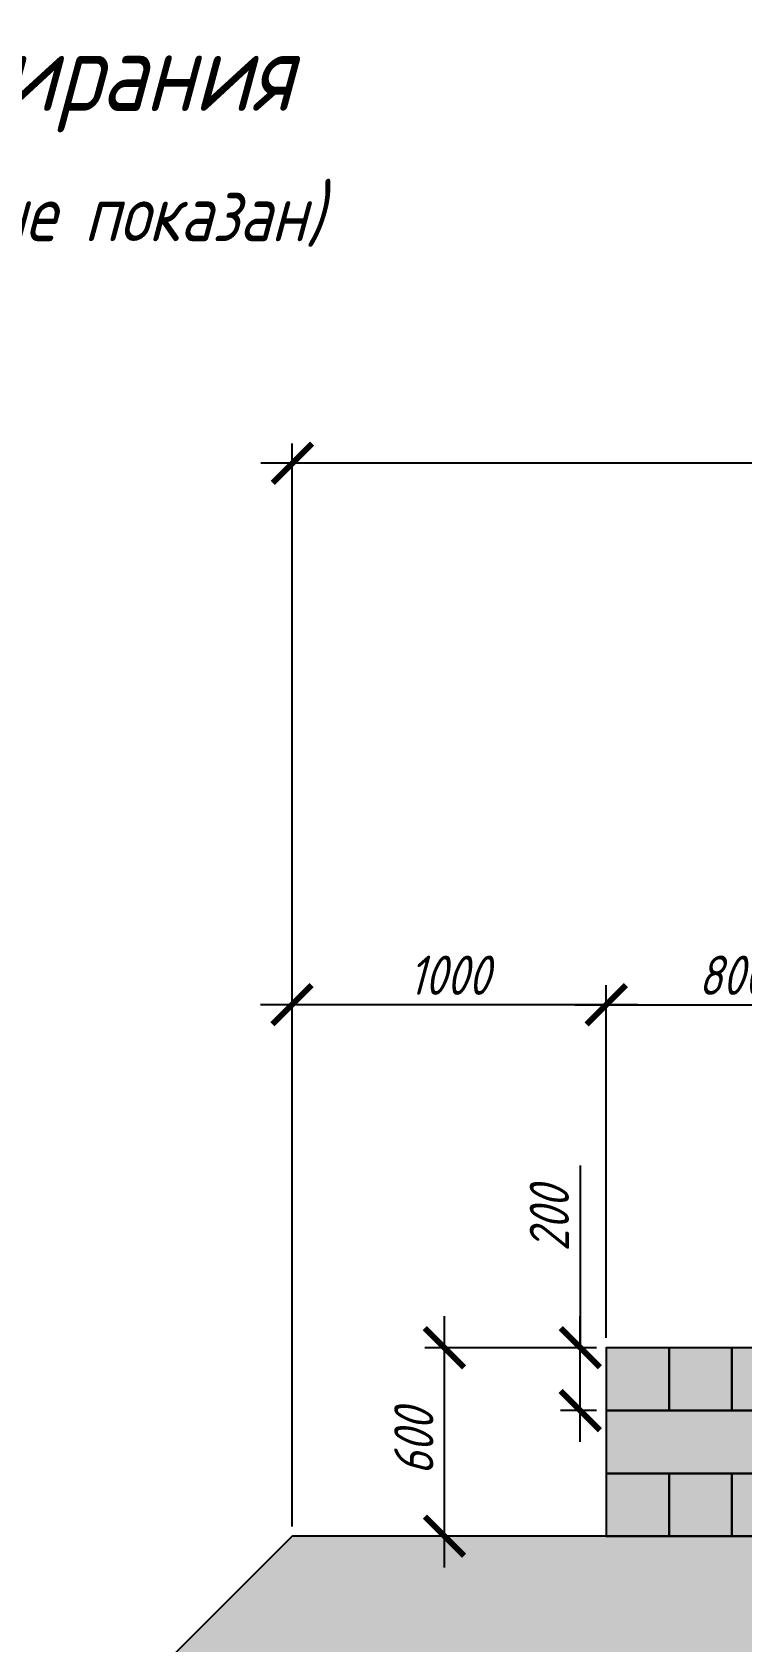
# Model space of a CAD drawing. Extents: x -47970 to 37163, y -191118 to -99096.
# Drawn here: x 28173 to 30432, y -153581 to -148459 of the extents above; entities that cross this region are included whole.
import ezdxf

# ---------------------------------------------------------------- set-up
doc = ezdxf.new("R2010")
doc.units = 0
doc.header["$LTSCALE"] = 45
doc.header["$MEASUREMENT"] = 0
doc.layers.get('0').update_dxf_attribs({"linetype": 'CONTINUOUS'})
doc.layers.get('Defpoints').update_dxf_attribs({"color": 40, "linetype": 'CONTINUOUS'})
for name, color, linetype, lineweight in [('второстепенные', 7, 'CONTINUOUS', 25), ('размеры', 7, 'CONTINUOUS', 15), ('текст', 7, 'CONTINUOUS', 18)]:
    doc.layers.add(name, color=color, linetype=linetype, lineweight=lineweight)
doc.styles.add('ГОСТ 2.304', font='CS_Gost2304.shx')
doc.styles.add('Желдор проект', font='CS_Gost2304.shx', dxfattribs={"oblique": 15})
doc.dimstyles.new('СПДС', dxfattribs={"dimscale": 100, "dimtxt": 2.5, "dimasz": 2.5, "dimexe": 1.25, "dimexo": 0.625, "dimtad": 1, "dimdec": 0, "dimrnd": 0.001, "dimtxsty": 'ГОСТ 2.304', "dimblk": 'ARCHTICK', "dimblk1": 'ARCHTICK', "dimblk2": 'ARCHTICK', "dimcen": 2.5, "dimdle": 2, "dimadec": 0, "dimazin": 2, "dimtfac": 0.75, "dimtdec": 4, "dimtmove": 1, "dimatfit": 3, "dimfxl": 1, "dimtolj": 1, "dimarcsym": 1})

# ---------------------------------------------------------------- blocks, each defined once
blk = doc.blocks.new('опора под атригер 1')
at = {"layer": 'второстепенные', "ltscale": 1000, "true_color": 0xffffff}
h = blk.add_hatch(color=7, dxfattribs=at)
h.dxf.hatch_style = 1
h.paths.add_polyline_path([(767281.8702928658, 220197.3438765835), (765681.8702928658, 220197.3438765835), (765681.8702928658, 219597.3438765835), (767281.8702928658, 219597.3438765835)])
at = {"layer": 'второстепенные', "ltscale": 1000}
for points in [[(765681.8702928658, 219997.3438765835), (765881.8702928658, 219997.3438765835), (765881.8702928658, 220197.3438765835), (765681.8702928658, 220197.3438765835)], [(765881.8702928658, 219997.3438765835), (766081.8702928658, 219997.3438765835), (766081.8702928658, 220197.3438765835), (765881.8702928658, 220197.3438765835)], [(766081.8702928658, 219997.3438765835), (766281.8702928658, 219997.3438765835), (766281.8702928658, 220197.3438765835), (766081.8702928658, 220197.3438765835)], [(766281.8702928658, 219997.3438765835), (766481.8702928658, 219997.3438765835), (766481.8702928658, 220197.3438765835), (766281.8702928658, 220197.3438765835)], [(766481.8702928658, 219997.3438765835), (766681.8702928658, 219997.3438765835), (766681.8702928658, 220197.3438765835), (766481.8702928658, 220197.3438765835)], [(766681.8702928658, 219997.3438765835), (766881.8702928658, 219997.3438765835), (766881.8702928658, 220197.3438765835), (766681.8702928658, 220197.3438765835)], [(766881.8702928658, 219997.3438765835), (767081.8702928658, 219997.3438765835), (767081.8702928658, 220197.3438765835), (766881.8702928658, 220197.3438765835)], [(767081.8702928658, 219997.3438765835), (767281.8702928658, 219997.3438765835), (767281.8702928658, 220197.3438765835), (767081.8702928658, 220197.3438765835)], [(765681.8702928658, 219797.3438765835), (767281.8702928658, 219797.3438765835), (767281.8702928658, 219997.3438765835), (765681.8702928658, 219997.3438765835)], [(765681.8702928658, 219597.3438765835), (765881.8702928658, 219597.3438765835), (765881.8702928658, 219797.3438765835), (765681.8702928658, 219797.3438765835)], [(765881.8702928658, 219597.3438765835), (766081.8702928658, 219597.3438765835), (766081.8702928658, 219797.3438765835), (765881.8702928658, 219797.3438765835)], [(766081.8702928658, 219597.3438765835), (766281.8702928658, 219597.3438765835), (766281.8702928658, 219797.3438765835), (766081.8702928658, 219797.3438765835)], [(766281.8702928658, 219597.3438765835), (766481.8702928658, 219597.3438765835), (766481.8702928658, 219797.3438765835), (766281.8702928658, 219797.3438765835)], [(766481.8702928658, 219597.3438765835), (766681.8702928658, 219597.3438765835), (766681.8702928658, 219797.3438765835), (766481.8702928658, 219797.3438765835)], [(766681.8702928658, 219597.3438765835), (766881.8702928658, 219597.3438765835), (766881.8702928658, 219797.3438765835), (766681.8702928658, 219797.3438765835)], [(766881.8702928658, 219597.3438765835), (767081.8702928658, 219597.3438765835), (767081.8702928658, 219797.3438765835), (766881.8702928658, 219797.3438765835)], [(767081.8702928658, 219597.3438765835), (767281.8702928658, 219597.3438765835), (767281.8702928658, 219797.3438765835), (767081.8702928658, 219797.3438765835)]]:
    blk.add_lwpolyline(points, close=True, dxfattribs=at)
blk = doc.blocks.new('_ArchTick')
at = {"color": 0, "linetype": 'ByBlock', "lineweight": 30, "const_width": 0.15}
blk.add_lwpolyline([(-0.5, -0.5), (0.5, 0.5)], dxfattribs=at)
blk = doc.blocks.new('*D286')
at = {"layer": 'Defpoints', "color": 0, "ltscale": 1000, "transparency": 16777216}
for p in [(29917.51587937868, -152644.8307689018), (30000.06507335977, -152644.8307689018), (30000.06507335977, -152844.8307689018)]:
    blk.add_point(p, dxfattribs=at)
at = {"layer": 'размеры', "color": 0, "lineweight": -2, "ltscale": 1000, "transparency": 16777216}
for p, q in [((29917.51587937868, -152065.2660167807), (29917.51587937868, -152644.8307689018)), ((29917.51587937868, -152944.8307689018), (29917.51587937868, -152544.8307689018)), ((29968.81507335977, -152644.8307689018), (29855.01587937868, -152644.8307689018)), ((29968.81507335977, -152844.8307689018), (29855.01587937868, -152844.8307689018))]:
    blk.add_line(p, q, dxfattribs=at)
at = {"layer": 'размеры', "color": 0, "lineweight": -2, "ltscale": 1000, "transparency": 16777216, "xscale": 125, "yscale": 125, "zscale": 125}
for p, rotation in [((29917.51587937868, -152644.8307689018), 90), ((29917.51587937868, -152844.8307689018), 270)]:
    blk.add_blockref('_ArchTick', p, dxfattribs=dict(at, rotation=rotation))
at = {"layer": 'размеры', "color": 0, "ltscale": 1000, "transparency": 16777216, "insert": (29818.92459000856, -152235.1378413077), "char_height": 125, "attachment_point": 5, "rotation": 90, "style": 'Желдор проект'}
blk.add_mtext('\\A1;200', dxfattribs=at)
blk = doc.blocks.new('*D287')
at = {"layer": 'Defpoints', "color": 0, "ltscale": 1000, "transparency": 16777216}
for p in [(29485.04027032552, -152644.8307689018), (29917.51587937867, -152644.8307689018), (29830.91081652768, -153244.8307689018)]:
    blk.add_point(p, dxfattribs=at)
at = {"layer": 'размеры', "color": 0, "lineweight": -2, "ltscale": 1000, "transparency": 16777216}
for p, q in [((29485.04027032552, -153344.8307689018), (29485.04027032552, -152544.8307689018)), ((29886.26587937867, -152644.8307689018), (29422.54027032552, -152644.8307689018)), ((29799.66081652768, -153244.8307689018), (29422.54027032552, -153244.8307689018))]:
    blk.add_line(p, q, dxfattribs=at)
at = {"layer": 'размеры', "color": 0, "lineweight": -2, "ltscale": 1000, "transparency": 16777216, "xscale": 125, "yscale": 125, "zscale": 125}
for p, rotation in [((29485.04027032552, -152644.8307689018), 90), ((29485.04027032552, -153244.8307689018), 270)]:
    blk.add_blockref('_ArchTick', p, dxfattribs=dict(at, rotation=rotation))
at = {"layer": 'размеры', "color": 0, "ltscale": 1000, "transparency": 16777216, "insert": (29387.67314434122, -152944.8307689018), "char_height": 125, "attachment_point": 5, "rotation": 90, "style": 'Желдор проект'}
blk.add_mtext('\\A1;600', dxfattribs=at)
blk = doc.blocks.new('*D288')
at = {"layer": 'Defpoints', "color": 0, "ltscale": 1000, "transparency": 16777216}
for p in [(29000.06507335976, -151553.4099535401), (30000.06507335976, -152644.8307689017), (29000.06507335976, -153244.8307689017)]:
    blk.add_point(p, dxfattribs=at)
at = {"layer": 'размеры', "color": 0, "lineweight": -2, "ltscale": 1000, "transparency": 16777216}
for p, q in [((29000.06507335976, -153213.5807689017), (29000.06507335976, -151490.9099535401)), ((30000.06507335976, -152613.5807689017), (30000.06507335976, -151490.9099535401)), ((30100.06507335976, -151553.4099535401), (28900.06507335976, -151553.4099535401))]:
    blk.add_line(p, q, dxfattribs=at)
at = {"layer": 'размеры', "color": 0, "lineweight": -2, "ltscale": 1000, "transparency": 16777216, "xscale": 125, "yscale": 125, "zscale": 125, "rotation": 180}
blk.add_blockref('_ArchTick', (29000.06507335976, -151553.4099535401), dxfattribs=at)
at = {"layer": 'размеры', "color": 0, "lineweight": -2, "ltscale": 1000, "transparency": 16777216, "xscale": 125, "yscale": 125, "zscale": 125}
blk.add_blockref('_ArchTick', (30000.06507335976, -151553.4099535401), dxfattribs=at)
at = {"layer": 'размеры', "color": 0, "ltscale": 1000, "transparency": 16777216, "insert": (29500.06507335976, -151459.6599535401), "char_height": 125, "attachment_point": 5, "style": 'Желдор проект'}
blk.add_mtext('\\A1;1000', dxfattribs=at)
blk = doc.blocks.new('*D283')
at = {"layer": 'Defpoints', "color": 0, "ltscale": 1000, "transparency": 16777216}
for p in [(30799.90992955945, -151553.4099535401), (30799.90992955945, -151627.9211501763), (30000.06507335976, -152644.8307689017)]:
    blk.add_point(p, dxfattribs=at)
at = {"layer": 'размеры', "color": 0, "lineweight": -2, "ltscale": 1000, "transparency": 16777216}
for p, q in [((30000.06507335976, -152613.5807689017), (30000.06507335976, -151490.9099535401)), ((30799.90992955945, -151596.6711501763), (30799.90992955945, -151490.9099535401)), ((29900.06507335976, -151553.4099535401), (30899.90992955945, -151553.4099535401))]:
    blk.add_line(p, q, dxfattribs=at)
at = {"layer": 'размеры', "color": 0, "lineweight": -2, "ltscale": 1000, "transparency": 16777216, "xscale": 125, "yscale": 125, "zscale": 125, "rotation": 180}
blk.add_blockref('_ArchTick', (30000.06507335976, -151553.4099535401), dxfattribs=at)
at = {"layer": 'размеры', "color": 0, "lineweight": -2, "ltscale": 1000, "transparency": 16777216, "xscale": 125, "yscale": 125, "zscale": 125}
blk.add_blockref('_ArchTick', (30799.90992955945, -151553.4099535401), dxfattribs=at)
at = {"layer": 'размеры', "color": 0, "ltscale": 1000, "transparency": 16777216, "insert": (30399.9875014596, -151459.6599535401), "char_height": 125, "attachment_point": 5, "style": 'Желдор проект'}
blk.add_mtext('\\A1;800', dxfattribs=at)
blk = doc.blocks.new('*D290')
at = {"layer": 'Defpoints', "color": 0, "ltscale": 1000, "transparency": 16777216}
for p in [(29001.06507335976, -149830.2280629177), (33800.90962047689, -150305.3876393707), (29001.06507335976, -151842.4099535401)]:
    blk.add_point(p, dxfattribs=at)
at = {"layer": 'размеры', "color": 0, "lineweight": -2, "ltscale": 1000, "transparency": 16777216}
for p, q in [((29001.06507335976, -151811.1599535401), (29001.06507335976, -149767.7280629177)), ((33800.90962047689, -150274.1376393707), (33800.90962047689, -149767.7280629177)), ((33900.90962047689, -149830.2280629177), (28901.06507335976, -149830.2280629177))]:
    blk.add_line(p, q, dxfattribs=at)
at = {"layer": 'размеры', "color": 0, "lineweight": -2, "ltscale": 1000, "transparency": 16777216, "xscale": 125, "yscale": 125, "zscale": 125, "rotation": 180}
blk.add_blockref('_ArchTick', (29001.06507335976, -149830.2280629177), dxfattribs=at)
at = {"layer": 'размеры', "color": 0, "lineweight": -2, "ltscale": 1000, "transparency": 16777216, "xscale": 125, "yscale": 125, "zscale": 125}
blk.add_blockref('_ArchTick', (33800.90962047689, -149830.2280629177), dxfattribs=at)
at = {"layer": 'размеры', "color": 0, "ltscale": 1000, "transparency": 16777216, "insert": (31400.98734691832, -149736.4780629177), "char_height": 125, "attachment_point": 5, "style": 'Желдор проект'}
blk.add_mtext('\\A1;4800', dxfattribs=at)

msp = doc.modelspace()

# ---------------------------------------------------------------- hatches: boundary and pattern name
h = msp.add_hatch()
h.set_pattern_fill('AR-CONC', scale=2, angle=40, style=0)
h.set_pattern_definition([(90, (-1900534.26738373, -814397.148370533), (299.6140000000001, 209.792), [38.1, -419.1]), (35.00000000000004, (-1900534.26738373, -814397.148370533), (-299.6140000090971, 247.4080000005481), [30.48, -335.28116834]), (140.4514447, (-1900509.29962975, -814379.665760979), (9.266435085919511e-06, 457.1999874507843), [32.3800176, -356.1804892]), (86.1842, (-1900599.574604874, -814319.3182551123), (469.3657607979472, 284.0799140850408), [57.15, -628.65]), (136.63555761, (-1900560.460857362, -814295.6449128771), (45.63934091890718, 684.2796873744336), [48.57004627999991, -534.2712163199986]), (31.18415117000001, (-1900599.574604874, -814319.3182551123), (45.63934095522023, 684.2796873730811), [45.71993414, -502.91946384]), (61, (-1900544.332741878, -814306.1221733952), (363.7563284507673, 38.23233072457188), [38.1, -419.1]), (6.000000000000059, (-1900544.332741878, -814306.1221733952), (-142.1012841751886, 361.6434920255061), [30.47999999999996, -335.2799999999993]), (111.451445, (-1900514.01971445, -814302.9361459205), (221.6550425354733, 399.8758237719885), [32.38001759999992, -356.1798751999993]), (77.5, (-1900534.26738373, -814397.148370533), (-103.9698479342228, 133.5164671344122), [0, -331.216, 0, -340.36, 0, -336.55]), (47.5, (-1900534.26738373, -814397.148370533), (-26.41600213451466, 239.3872475858923), [0, -194.056, 0, -323.596, 0, -128.27]), (7.499999999999998, (-1900621.047962424, -814469.9659221089), (215.101575248667, 165.5349641232995), [0, -127, 0, -396.24, 0, -525.78]), (357.5000000000001, (-1900659.963020135, -814502.6195326808), (194.2594057409798, 229.3868491840832), [0, -165.1, 0, -263.144, 0, -373.38])])
h.paths.add_polyline_path([(28901.00388260814, -154890.8297324111), (29501.00388260814, -154890.8297324111), (29501.00388260791, -154490.8297324112), (30101.00388260814, -154490.8297324113), (30101.00388260814, -154090.8297324112), (30701.00388260814, -154090.8297324111), (30701.00388260814, -153690.8297324112), (31460.53461455088, -153413.9143574646), (31800.42323816498, -153289.9952299168), (31924.30150292045, -153244.8307689017), (29000.06507335976, -153244.8307689017), (24260.19056433602, -157984.7052779256), (24154.06610985077, -158090.8297324108), (24701.00388260814, -158090.8297324108), (24701.00388260814, -157690.8297324108), (25301.00388260814, -157690.829732411), (25301.00388260814, -157290.8297324108), (25901.00388260814, -157290.829732411), (25901.00388260791, -156890.829732411), (26501.00388260814, -156890.829732411), (26501.00388260814, -156490.829732411), (27101.00388260814, -156490.829732411), (27101.00388260814, -156090.829732411), (27701.00388260814, -156090.829732411), (27701.00388260791, -155690.8297324111), (28301.00388260814, -155690.8297324111), (28301.00388260814, -155290.8297324111), (28901.00388260814, -155290.8297324111)])

# ---------------------------------------------------------------- linework, layer by layer
at = {"layer": 'второстепенные', "ltscale": 1000}
msp.add_lwpolyline([(27701.00388260791, -155690.8297324111), (28301.00388260814, -155690.8297324111), (28301.00388260814, -155290.8297324111), (28901.00388260814, -155290.8297324111), (28901.00388260814, -154890.8297324111), (29501.00388260814, -154890.8297324111), (29501.00388260791, -154490.8297324112), (30101.00388260814, -154490.8297324113), (30101.00388260814, -154090.8297324112), (30701.00388260814, -154090.8297324111), (30701.00388260814, -153690.8297324112), (31460.53461455088, -153413.9143574646), (31800.42323816498, -153289.9952299168), (31924.30150292045, -153244.8307689017), (31924.30150292045, -153244.8307689017), (29000.06507335976, -153244.8307689017), (24260.19056433602, -157984.7052779256)], dxfattribs=at)

# ---------------------------------------------------------------- block references
at = {"layer": 'второстепенные'}
msp.add_blockref('опора под атригер 1', (-735681.805219506, -372842.1746454852), dxfattribs=at)

# ---------------------------------------------------------------- texts
at = {"layer": 'текст', "style": 'Желдор проект', "oblique": 15}
for s, height, p in [('Схема опирания', 250, (26957.01464438384, -148709.4710912447)), ('(кран ЕДК-500 условно не показан)', 180, (25877.29743040811, -149123.8194202826))]:
    msp.add_text(s, height=height, dxfattribs=at).set_placement(p)

# ---------------------------------------------------------------- dimensions: what is measured, and where the dimension line sits
at = {"layer": 'размеры', "ltscale": 1000}
for base, p1, p2, override, picture, middle in [((29001.06507335976, -149830.2280629177), (33800.90962047689, -150305.3876393707), (29001.06507335976, -151842.4099535401), {"dimscale": 50, "dimlfac": 1, "dimtxsty": 'Желдор проект', "dimblk1": 'ArchTick', "dimblk2": 'ArchTick', "dimsah": 1, "dimfxl": 1.25, "dimtolj": 1}, '*D290', (31400.98734691832, -149736.4780629177)), ((29000.06507335976, -151553.4099535401), (30000.06507335976, -152644.8307689017), (29000.06507335976, -153244.8307689017), {"dimscale": 50, "dimtxsty": 'Желдор проект', "dimsah": 1, "dimfxl": 1.25}, '*D288', (29500.06507335976, -151459.6599535401)), ((30799.90992955945, -151553.4099535401), (30000.06507335976, -152644.8307689017), (30799.90992955945, -151627.9211501763), {"dimscale": 50, "dimtxsty": 'Желдор проект', "dimsah": 1, "dimfxl": 1.25}, '*D283', (30399.9875014596, -151459.6599535401))]:
    dim = msp.add_linear_dim(base=base, p1=p1, p2=p2, dimstyle='СПДС', override=override, dxfattribs=at)
    dim.commit()
    dim.dimension.update_dxf_attribs({"geometry": picture, "text_midpoint": middle})
dim = msp.add_linear_dim(base=(29917.51587937868, -152644.8307689018), p1=(30000.06507335976, -152844.8307689017), p2=(30000.06507335976, -152644.8307689017), angle=90, dimstyle='СПДС', override={"dimscale": 50, "dimlfac": 1, "dimtxsty": 'Желдор проект', "dimblk1": 'ArchTick', "dimblk2": 'ArchTick', "dimsah": 1, "dimfxl": 1.25, "dimtolj": 1}, dxfattribs=at)
dim.commit()
dim.dimension.update_dxf_attribs({"geometry": '*D286', "text_midpoint": (29832.14508071356, -152235.1378413077), "dimtype": 160})
dim = msp.add_linear_dim(base=(29485.04027032552, -152644.8307689018), p1=(29830.91081652767, -153244.8307689017), p2=(29917.51587937865, -152644.8307689017), angle=90, dimstyle='СПДС', override={"dimscale": 50, "dimlfac": 1, "dimtxsty": 'Желдор проект', "dimblk1": 'ArchTick', "dimblk2": 'ArchTick', "dimsah": 1, "dimfxl": 1.25, "dimtolj": 1}, dxfattribs=at)
dim.commit()
dim.dimension.update_dxf_attribs({"geometry": '*D287', "text_midpoint": (29387.67314434122, -152944.8307689018)})

doc.saveas('drawing.dxf')
